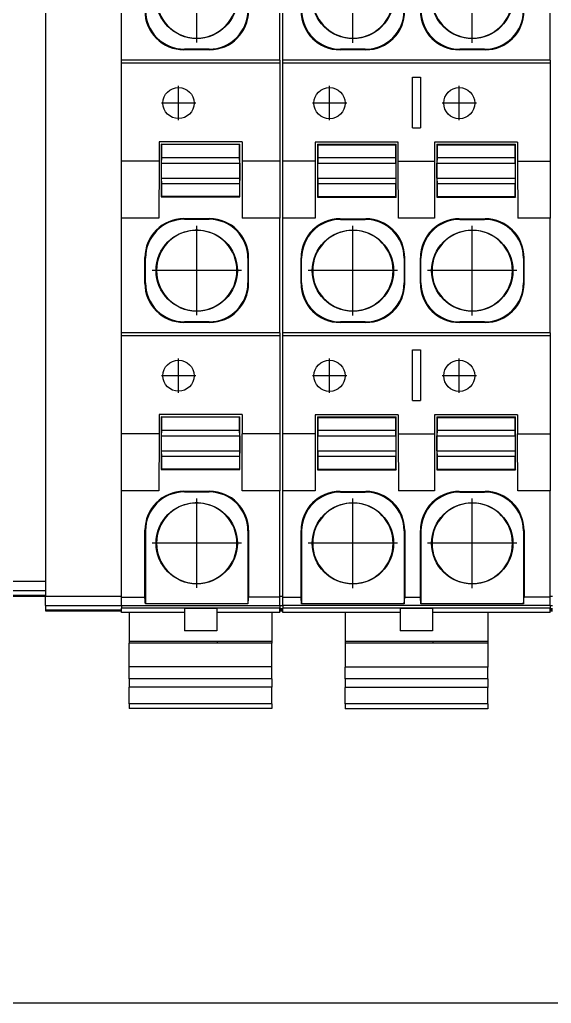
# Model space of a CAD drawing. Extents: x -2333 to 4564, y -5034 to 5704.
# Drawn here: x 3356.3 to 3429.3, y 2006.7 to 2141.7 of the extents above; entities that cross this region are included whole.
import ezdxf

# ---------------------------------------------------------------- set-up
doc = ezdxf.new("R2010")
doc.units = 0
doc.header["$LTSCALE"] = 10
doc.header["$MEASUREMENT"] = 0
doc.linetypes.add('DOT_CENTER', pattern=[14, 12, -1, 0, -1])
doc.layers.get('0').update_dxf_attribs({"linetype": 'CONTINUOUS'})
doc.layers.add('1', color=7, linetype='CONTINUOUS')
doc.layers.add('LEG', color=7, linetype='CONTINUOUS')

# ---------------------------------------------------------------- blocks, each defined once
blk = doc.blocks.new('FIBO-P-SP1_5-SINGLE-PWR__14', base_point=(-266.793, 141.366))
at = {"color": 7, "linetype": 'Continuous'}
for p, q in [((-231.293, 147.466), (-235.712, 147.466)), ((-231.293, 147.466), (-231.195, 147.466)), ((-231.293, 147.466), (-231.293, 141.366)), ((-231.195, 147.466), (-227.41, 147.466)), ((-231.195, 141.366), (-231.195, 147.466)), ((-227.41, 147.466), (-227.41, 146.016)), ((-227.41, 147.466), (-225.212, 147.466)), ((-225.212, 147.466), (-225.212, 146.023)), ((-220.793, 147.466), (-225.212, 147.466)), ((-220.793, 147.466), (-220.695, 147.466)), ((-220.793, 147.466), (-220.793, 141.366)), ((-220.695, 147.466), (-216.91, 147.466)), ((-220.695, 141.366), (-220.695, 147.466)), ((-216.91, 147.466), (-214.712, 147.466)), ((-216.91, 147.466), (-216.91, 146.016)), ((-210.615, 147.466), (-214.712, 147.466)), ((-214.712, 147.466), (-214.712, 146.023)), ((-210.293, 147.466), (-210.615, 147.466)), ((-210.615, 147.466), (-210.615, 146.264)), ((-210.293, 147.466), (-210.192, 147.466)), ((-210.293, 145.041), (-210.293, 147.466)), ((-210.029, 147.466), (-210.192, 147.466)), ((-210.029, 147.466), (-210.029, 145.041)), ((-210.029, 147.166), (-208.923, 147.166)), ((-208.923, 147.166), (-208.845, 147.166)), ((-207.928, 147.166), (-208.845, 147.166)), ((-208.845, 147.166), (-208.845, 141.666)), ((-207.476, 147.166), (-207.928, 147.166)), ((-207.476, 147.166), (-207.144, 147.166)), ((-206.512, 147.166), (-207.144, 147.166)), ((-206.512, 147.166), (-206.323, 147.166)), ((-206.323, 147.166), (-206.323, 141.666)), ((-222.696, 146.264), (-223.691, 146.264)), ((-223.668, 146.241), (-222.718, 146.241)), ((-213.191, 146.264), (-210.615, 146.264)), ((-213.168, 146.241), (-210.361, 146.241)), ((-210.361, 146.241), (-210.361, 142.291)), ((-228.143, 146.016), (-227.41, 146.016)), ((-228.143, 146.016), (-228.143, 142.816)), ((-228.057, 142.902), (-228.057, 145.93)), ((-228.043, 145.916), (-228.057, 145.93)), ((-226.029, 145.93), (-228.057, 145.93)), ((-228.043, 145.916), (-228.043, 142.916)), ((-227.543, 145.916), (-228.043, 145.916)), ((-227.331, 145.925), (-227.543, 145.916)), ((-227.543, 142.916), (-227.543, 145.916)), ((-227.41, 146.016), (-225.212, 146.023)), ((-227.331, 145.925), (-226.756, 145.925)), ((-227.331, 142.908), (-227.331, 145.925)), ((-226.756, 145.925), (-226.543, 145.916)), ((-226.756, 142.908), (-226.756, 145.925)), ((-226.543, 142.916), (-226.543, 145.916)), ((-226.543, 145.916), (-226.043, 145.916)), ((-226.029, 145.93), (-226.043, 145.916)), ((-226.043, 145.916), (-226.043, 142.916)), ((-226.029, 142.902), (-226.029, 145.93)), ((-217.643, 146.016), (-216.91, 146.016)), ((-217.643, 146.016), (-217.643, 142.816)), ((-215.529, 145.93), (-217.557, 145.93)), ((-217.543, 145.916), (-217.557, 145.93)), ((-217.557, 142.902), (-217.557, 145.93)), ((-217.543, 145.916), (-217.543, 142.916)), ((-217.043, 145.916), (-217.543, 145.916)), ((-216.831, 145.925), (-217.043, 145.916)), ((-217.043, 142.916), (-217.043, 145.916)), ((-214.712, 146.023), (-216.91, 146.016)), ((-216.831, 142.908), (-216.831, 145.925)), ((-216.831, 145.925), (-216.256, 145.925)), ((-216.256, 142.908), (-216.256, 145.925)), ((-216.256, 145.925), (-216.043, 145.916)), ((-216.043, 142.916), (-216.043, 145.916)), ((-216.043, 145.916), (-215.543, 145.916)), ((-215.529, 145.93), (-215.543, 145.916)), ((-215.543, 145.916), (-215.543, 142.916)), ((-215.529, 142.902), (-215.529, 145.93)), ((-231.718, 144.741), (-231.718, 143.791)), ((-231.696, 144.764), (-231.696, 143.769)), ((-225.191, 143.769), (-225.191, 144.764)), ((-225.168, 143.791), (-225.168, 144.741)), ((-221.218, 144.741), (-221.218, 143.791)), ((-221.196, 144.764), (-221.196, 143.769)), ((-214.691, 143.769), (-214.691, 144.764)), ((-214.668, 143.791), (-214.668, 144.741)), ((-210.293, 143.791), (-210.293, 145.041)), ((-210.181, 145.041), (-210.029, 145.041)), ((-210.029, 145.041), (-209.319, 145.041)), ((-209.319, 145.041), (-209.319, 143.791)), ((-232.147, 144.156), (-232.147, 144.376)), ((-224.739, 144.376), (-224.739, 144.156)), ((-221.647, 144.156), (-221.647, 144.376)), ((-214.239, 144.376), (-214.239, 144.156)), ((-211.147, 144.156), (-211.147, 144.376)), ((-210.293, 141.366), (-210.293, 143.791)), ((-210.181, 143.791), (-210.029, 143.791)), ((-210.029, 143.791), (-209.319, 143.791)), ((-210.029, 143.791), (-210.029, 141.366)), ((-228.143, 142.816), (-227.41, 142.816)), ((-228.043, 142.916), (-228.057, 142.902)), ((-228.057, 142.902), (-226.029, 142.902)), ((-227.543, 142.916), (-228.043, 142.916)), ((-227.331, 142.908), (-227.543, 142.916)), ((-227.41, 142.816), (-227.41, 141.366)), ((-227.41, 142.816), (-225.212, 142.809)), ((-226.756, 142.908), (-227.331, 142.908)), ((-226.543, 142.916), (-226.756, 142.908)), ((-226.043, 142.916), (-226.543, 142.916)), ((-226.043, 142.916), (-226.029, 142.902)), ((-225.212, 142.809), (-225.212, 141.366)), ((-217.643, 142.816), (-216.91, 142.816)), ((-217.543, 142.916), (-217.557, 142.902)), ((-217.557, 142.902), (-215.529, 142.902)), ((-217.043, 142.916), (-217.543, 142.916)), ((-216.831, 142.908), (-217.043, 142.916)), ((-216.91, 142.816), (-214.712, 142.809)), ((-216.91, 142.816), (-216.91, 141.366)), ((-216.256, 142.908), (-216.831, 142.908)), ((-216.043, 142.916), (-216.256, 142.908)), ((-215.543, 142.916), (-216.043, 142.916)), ((-215.543, 142.916), (-215.529, 142.902)), ((-214.712, 142.809), (-214.712, 141.366)), ((-222.696, 142.269), (-223.691, 142.269)), ((-222.718, 142.291), (-223.668, 142.291)), ((-210.615, 142.269), (-213.191, 142.269)), ((-213.168, 142.291), (-210.361, 142.291)), ((-210.615, 141.366), (-210.615, 142.269)), ((-231.293, 141.366), (-235.712, 141.366)), ((-231.195, 141.366), (-231.293, 141.366)), ((-227.41, 141.366), (-231.195, 141.366)), ((-225.212, 141.366), (-227.41, 141.366)), ((-220.793, 141.366), (-225.212, 141.366)), ((-220.695, 141.366), (-220.793, 141.366)), ((-216.91, 141.366), (-220.695, 141.366)), ((-214.712, 141.366), (-216.91, 141.366)), ((-210.615, 141.366), (-214.712, 141.366)), ((-210.293, 141.366), (-210.615, 141.366)), ((-210.293, 141.366), (-210.192, 141.366)), ((-210.029, 141.366), (-210.192, 141.366)), ((-210.029, 141.666), (-208.923, 141.666)), ((-208.923, 141.666), (-208.845, 141.666)), ((-207.928, 141.666), (-208.845, 141.666)), ((-207.476, 141.666), (-207.928, 141.666)), ((-207.476, 141.666), (-207.144, 141.666)), ((-206.512, 141.666), (-207.144, 141.666)), ((-206.512, 141.666), (-206.323, 141.666))]:
    blk.add_line(p, q, dxfattribs=at)
at = {"color": 2, "linetype": 'Continuous'}
for p, q in [((-210.192, 147.466), (-210.192, 141.366)), ((-207.928, 147.166), (-207.928, 141.666)), ((-207.476, 147.166), (-207.476, 141.666)), ((-207.144, 147.166), (-207.144, 141.666)), ((-206.512, 147.166), (-206.512, 141.666)), ((-223.668, 146.241), (-223.691, 146.264)), ((-222.718, 146.241), (-222.696, 146.264)), ((-213.191, 146.264), (-213.168, 146.241)), ((-231.696, 144.764), (-231.718, 144.741)), ((-225.168, 144.741), (-225.191, 144.764)), ((-221.218, 144.741), (-221.196, 144.764)), ((-214.691, 144.764), (-214.668, 144.741)), ((-210.181, 145.041), (-210.181, 143.791)), ((-208.845, 145.066), (-208.923, 145.066)), ((-231.718, 143.791), (-231.696, 143.769)), ((-225.168, 143.791), (-225.191, 143.769)), ((-221.218, 143.791), (-221.196, 143.769)), ((-214.668, 143.791), (-214.691, 143.769)), ((-223.668, 142.291), (-223.691, 142.269)), ((-222.718, 142.291), (-222.696, 142.269)), ((-213.168, 142.291), (-213.191, 142.269))]:
    blk.add_line(p, q, dxfattribs=at)
at = {"color": 7, "linetype": 'Continuous'}
for centre, radius in [((-233.693, 144.266), 1.567), ((-223.193, 144.266), 1.567), ((-212.693, 144.266), 1.567), ((-229.643, 143.566), 0.6), ((-219.143, 143.566), 0.6)]:
    blk.add_circle(centre, radius, dxfattribs=at)
for centre, radius, start, end in [((-233.218, 144.741), 1.5, 0, 90), ((-233.196, 144.764), 1.5, 0, 90), ((-223.691, 144.764), 1.5, 90, 180), ((-223.668, 144.741), 1.5, 90, 180), ((-222.718, 144.741), 1.5, 0, 90), ((-222.696, 144.764), 1.5, 0, 90), ((-213.191, 144.764), 1.5, 90, 180), ((-213.168, 144.741), 1.5, 90, 180), ((-233.693, 144.266), 1.55, 4.0694, 175.9306), ((-223.193, 144.266), 1.55, 4.0694, 175.9306), ((-212.693, 144.266), 1.55, 4.0694, 175.9306), ((-233.665, 144.266), 1.522, 355.8545, 4.1455), ((-223.222, 144.266), 1.522, 175.8545, 184.1455), ((-223.165, 144.266), 1.522, 355.8545, 4.1455), ((-212.722, 144.266), 1.522, 175.8545, 184.1455), ((-212.665, 144.266), 1.522, 355.8545, 4.1455), ((-233.693, 144.266), 1.55, 184.0694, 355.9306), ((-223.193, 144.266), 1.55, 184.0694, 355.9306), ((-212.693, 144.266), 1.55, 184.0694, 355.9306), ((-233.218, 143.791), 1.5, 270, 0), ((-233.196, 143.769), 1.5, 270, 0), ((-223.691, 143.769), 1.5, 180, 270), ((-223.668, 143.791), 1.5, 180, 270), ((-222.718, 143.791), 1.5, 270, 0), ((-222.696, 143.769), 1.5, 270, 0), ((-213.191, 143.769), 1.5, 180, 270), ((-213.168, 143.791), 1.5, 180, 270)]:
    blk.add_arc(centre, radius, start, end, dxfattribs=at)
at = {"color": 2, "linetype": 'Continuous'}
for points in [[(-208.923, 145.066), (-208.923, 145.591), (-208.923, 146.116), (-208.923, 146.641), (-208.923, 147.166)], [(-208.923, 141.666), (-208.923, 142.516), (-208.923, 143.366), (-208.923, 144.216), (-208.923, 145.066)]]:
    blk.add_spline(points, degree=3, dxfattribs=at)
at = {"color": 7, "linetype": 'Continuous'}
for points in [[(-210.361, 146.241), (-210.466, 146.253), (-210.615, 146.264)], [(-210.361, 142.291), (-210.466, 142.28), (-210.615, 142.269)]]:
    blk.add_spline(points, degree=3, dxfattribs=at)
at = {"layer": '1', "color": 2, "linetype": 'DOT_CENTER'}
for p, q in [((-223.193, 145.99), (-223.193, 142.543)), ((-212.693, 145.99), (-212.693, 142.543)), ((-231.97, 144.266), (-235.417, 144.266)), ((-229.643, 144.226), (-229.643, 142.906)), ((-221.47, 144.266), (-224.917, 144.266)), ((-219.143, 144.226), (-219.143, 142.906)), ((-210.97, 144.266), (-214.417, 144.266)), ((-228.983, 143.566), (-230.303, 143.566)), ((-218.483, 143.566), (-219.803, 143.566))]:
    blk.add_line(p, q, dxfattribs=at)
blk = doc.blocks.new('FIBO-F-1KF__13', base_point=(-332.493, 138.437))
at = {"color": 7, "linetype": 'Continuous'}
for p, q in [((-210.653, 157.887), (-210.653, 157.987)), ((-210.293, 157.887), (-210.293, 157.987)), ((-210.18, 157.887), (-210.18, 157.987)), ((-210.093, 157.887), (-210.093, 157.987)), ((-210.653, 147.466), (-210.653, 147.587)), ((-210.293, 147.466), (-210.293, 147.587)), ((-210.293, 145.041), (-210.293, 147.466)), ((-210.18, 147.466), (-210.18, 147.587)), ((-210.093, 147.466), (-210.093, 147.587)), ((-210.293, 143.791), (-210.293, 145.041)), ((-210.293, 141.366), (-210.293, 143.791)), ((-210.653, 138.437), (-210.653, 141.366)), ((-210.293, 138.437), (-210.293, 141.366)), ((-210.093, 138.437), (-210.093, 141.366)), ((-331.934, 138.437), (-210.653, 138.437)), ((-210.293, 138.437), (-210.653, 138.437)), ((-210.293, 138.437), (-210.132, 138.437)), ((-210.132, 138.437), (-210.093, 138.437))]:
    blk.add_line(p, q, dxfattribs=at)
at = {"color": 2, "linetype": 'Continuous'}
for p, q in [((-210.132, 157.887), (-210.132, 157.987)), ((-210.132, 147.466), (-210.132, 147.587)), ((-210.132, 138.437), (-210.132, 141.366))]:
    blk.add_line(p, q, dxfattribs=at)
blk = doc.blocks.new('FIBO-P-SP-TWIN-_____10', base_point=(-265.446, 176.943))
at = {"color": 7, "linetype": 'Continuous'}
for p, q in [((-229.946, 187.243), (-234.365, 187.243)), ((-229.946, 187.243), (-229.848, 187.243)), ((-229.946, 187.243), (-229.946, 176.943)), ((-229.848, 187.243), (-226.063, 187.243)), ((-229.848, 176.943), (-229.848, 187.243)), ((-226.063, 187.243), (-223.865, 187.243)), ((-226.063, 185.993), (-226.063, 187.243)), ((-223.865, 187.243), (-223.865, 186)), ((-219.446, 187.243), (-223.865, 187.243)), ((-219.446, 187.243), (-219.348, 187.243)), ((-219.446, 187.243), (-219.446, 176.943)), ((-219.348, 187.243), (-215.563, 187.243)), ((-219.348, 176.943), (-219.348, 187.243)), ((-215.563, 187.243), (-213.365, 187.243)), ((-215.563, 185.993), (-215.563, 187.243)), ((-209.268, 187.243), (-213.365, 187.243)), ((-213.365, 187.243), (-213.365, 186)), ((-209.268, 187.243), (-209.268, 186.241)), ((-208.946, 187.243), (-209.268, 187.243)), ((-208.946, 187.243), (-208.844, 187.243)), ((-208.946, 187.243), (-208.946, 176.943)), ((-208.682, 187.243), (-208.844, 187.243)), ((-208.682, 187.243), (-208.682, 182.718)), ((-226.796, 185.993), (-226.796, 182.793)), ((-226.796, 185.993), (-226.063, 185.993)), ((-226.063, 185.993), (-223.865, 186)), ((-221.348, 186.241), (-222.344, 186.241)), ((-222.321, 186.218), (-221.371, 186.218)), ((-216.296, 185.993), (-215.563, 185.993)), ((-216.296, 185.993), (-216.296, 182.793)), ((-213.365, 186), (-215.563, 185.993)), ((-211.844, 186.241), (-209.268, 186.241)), ((-211.821, 186.218), (-209.014, 186.218)), ((-209.014, 186.218), (-209.014, 182.268)), ((-226.71, 182.879), (-226.71, 185.908)), ((-224.681, 185.908), (-226.71, 185.908)), ((-226.696, 185.893), (-226.71, 185.908)), ((-226.696, 182.893), (-226.696, 185.893)), ((-226.196, 185.893), (-226.696, 185.893)), ((-225.983, 185.902), (-226.196, 185.893)), ((-226.196, 185.893), (-226.196, 182.893)), ((-225.983, 182.885), (-225.983, 185.902)), ((-225.983, 185.902), (-225.408, 185.902)), ((-225.408, 182.885), (-225.408, 185.902)), ((-225.408, 185.902), (-225.196, 185.893)), ((-225.196, 182.893), (-225.196, 185.893)), ((-224.696, 185.893), (-225.196, 185.893)), ((-224.696, 185.893), (-224.681, 185.908)), ((-224.696, 182.893), (-224.696, 185.893)), ((-224.681, 182.879), (-224.681, 185.908)), ((-214.181, 185.908), (-216.21, 185.908)), ((-216.21, 182.879), (-216.21, 185.908)), ((-216.196, 185.893), (-216.21, 185.908)), ((-216.196, 182.893), (-216.196, 185.893)), ((-215.696, 185.893), (-216.196, 185.893)), ((-215.483, 185.902), (-215.696, 185.893)), ((-215.696, 185.893), (-215.696, 182.893)), ((-215.483, 182.885), (-215.483, 185.902)), ((-215.483, 185.902), (-214.908, 185.902)), ((-214.908, 182.885), (-214.908, 185.902)), ((-214.908, 185.902), (-214.696, 185.893)), ((-214.196, 185.893), (-214.696, 185.893)), ((-214.696, 182.893), (-214.696, 185.893)), ((-214.196, 185.893), (-214.181, 185.908)), ((-214.196, 182.893), (-214.196, 185.893)), ((-214.181, 182.879), (-214.181, 185.908)), ((-230.371, 184.718), (-230.371, 183.768)), ((-230.348, 184.741), (-230.348, 183.745)), ((-223.844, 183.745), (-223.844, 184.741)), ((-223.821, 183.768), (-223.821, 184.718)), ((-219.871, 184.718), (-219.871, 183.768)), ((-219.848, 184.741), (-219.848, 183.745)), ((-213.344, 183.745), (-213.344, 184.741)), ((-213.321, 183.768), (-213.321, 184.718)), ((-208.682, 184.843), (-207.576, 184.843)), ((-207.576, 184.843), (-207.498, 184.843)), ((-207.498, 184.843), (-206.58, 184.843)), ((-207.498, 184.843), (-207.498, 179.343)), ((-206.128, 184.843), (-206.58, 184.843)), ((-206.128, 184.843), (-205.796, 184.843)), ((-205.164, 184.843), (-205.796, 184.843)), ((-205.164, 184.843), (-204.975, 184.843)), ((-204.975, 184.843), (-204.975, 179.343)), ((-230.8, 184.133), (-230.8, 184.353)), ((-223.392, 184.353), (-223.392, 184.133)), ((-220.3, 184.133), (-220.3, 184.353)), ((-212.892, 184.353), (-212.892, 184.133)), ((-209.8, 184.133), (-209.8, 184.353)), ((-226.796, 182.793), (-226.063, 182.793)), ((-226.71, 182.879), (-226.696, 182.893)), ((-226.71, 182.879), (-224.681, 182.879)), ((-226.696, 182.893), (-226.196, 182.893)), ((-226.196, 182.893), (-225.983, 182.885)), ((-226.063, 181.393), (-226.063, 182.793)), ((-226.063, 182.793), (-223.865, 182.786)), ((-225.408, 182.885), (-225.983, 182.885)), ((-225.408, 182.885), (-225.196, 182.893)), ((-225.196, 182.893), (-224.696, 182.893)), ((-224.696, 182.893), (-224.681, 182.879)), ((-223.865, 182.786), (-223.865, 181.4)), ((-216.296, 182.793), (-215.563, 182.793)), ((-216.21, 182.879), (-216.196, 182.893)), ((-216.21, 182.879), (-214.181, 182.879)), ((-216.196, 182.893), (-215.696, 182.893)), ((-215.696, 182.893), (-215.483, 182.885)), ((-215.563, 182.793), (-213.365, 182.786)), ((-215.563, 181.393), (-215.563, 182.793)), ((-214.908, 182.885), (-215.483, 182.885)), ((-214.908, 182.885), (-214.696, 182.893)), ((-214.696, 182.893), (-214.196, 182.893)), ((-214.196, 182.893), (-214.181, 182.879)), ((-213.365, 182.786), (-213.365, 181.4)), ((-208.834, 182.718), (-208.682, 182.718)), ((-208.682, 182.718), (-207.971, 182.718)), ((-207.971, 182.718), (-207.971, 181.468)), ((-229.296, 182.243), (-227.346, 182.243)), ((-229.296, 181.943), (-229.296, 182.243)), ((-227.346, 181.943), (-227.346, 182.243)), ((-221.348, 182.245), (-222.344, 182.245)), ((-221.371, 182.268), (-222.321, 182.268)), ((-218.796, 182.243), (-216.846, 182.243)), ((-218.796, 181.943), (-218.796, 182.243)), ((-216.846, 181.943), (-216.846, 182.243)), ((-209.268, 182.246), (-211.844, 182.245)), ((-211.821, 182.268), (-209.014, 182.268)), ((-209.268, 181.641), (-209.268, 182.246)), ((-227.346, 181.943), (-229.296, 181.943)), ((-216.846, 181.943), (-218.796, 181.943)), ((-221.348, 181.641), (-222.344, 181.641)), ((-222.321, 181.618), (-221.371, 181.618)), ((-211.844, 181.641), (-209.268, 181.641)), ((-211.821, 181.618), (-209.014, 181.618)), ((-209.014, 181.618), (-209.014, 177.668)), ((-208.834, 181.468), (-208.682, 181.468)), ((-208.682, 181.468), (-207.971, 181.468)), ((-208.682, 181.468), (-208.682, 176.943)), ((-226.796, 181.393), (-226.796, 178.193)), ((-226.063, 181.393), (-226.796, 181.393)), ((-224.681, 181.308), (-226.71, 181.308)), ((-226.71, 178.279), (-226.71, 181.308)), ((-226.696, 181.293), (-226.71, 181.308)), ((-226.696, 178.293), (-226.696, 181.293)), ((-226.196, 181.293), (-226.696, 181.293)), ((-225.983, 181.302), (-226.196, 181.293)), ((-226.196, 181.293), (-226.196, 178.293)), ((-223.865, 181.4), (-226.063, 181.393)), ((-225.983, 181.302), (-225.408, 181.302)), ((-225.983, 178.285), (-225.983, 181.302)), ((-225.408, 181.302), (-225.196, 181.293)), ((-225.408, 178.285), (-225.408, 181.302)), ((-225.196, 178.293), (-225.196, 181.293)), ((-224.696, 181.293), (-225.196, 181.293)), ((-224.696, 181.293), (-224.681, 181.308)), ((-224.696, 178.293), (-224.696, 181.293)), ((-224.681, 178.279), (-224.681, 181.308)), ((-216.296, 181.393), (-215.563, 181.393)), ((-216.296, 181.393), (-216.296, 178.193)), ((-214.181, 181.308), (-216.21, 181.308)), ((-216.21, 178.279), (-216.21, 181.308)), ((-216.196, 181.293), (-216.21, 181.308)), ((-215.696, 181.293), (-216.196, 181.293)), ((-216.196, 178.293), (-216.196, 181.293)), ((-215.483, 181.302), (-215.696, 181.293)), ((-215.696, 181.293), (-215.696, 178.293)), ((-215.563, 181.393), (-213.365, 181.4)), ((-215.483, 178.285), (-215.483, 181.302)), ((-215.483, 181.302), (-214.908, 181.302)), ((-214.908, 178.285), (-214.908, 181.302)), ((-214.908, 181.302), (-214.696, 181.293)), ((-214.196, 181.293), (-214.696, 181.293)), ((-214.696, 178.293), (-214.696, 181.293)), ((-214.196, 181.293), (-214.181, 181.308)), ((-214.196, 178.293), (-214.196, 181.293)), ((-214.181, 178.279), (-214.181, 181.308)), ((-230.371, 180.118), (-230.371, 179.168)), ((-230.348, 180.141), (-230.348, 179.145)), ((-223.844, 179.145), (-223.844, 180.141)), ((-223.821, 179.168), (-223.821, 180.118)), ((-219.871, 180.118), (-219.871, 179.168)), ((-219.848, 180.141), (-219.848, 179.145)), ((-213.344, 179.145), (-213.344, 180.141)), ((-213.321, 179.168), (-213.321, 180.118)), ((-230.8, 179.533), (-230.8, 179.753)), ((-223.392, 179.753), (-223.392, 179.533)), ((-220.3, 179.533), (-220.3, 179.753)), ((-212.892, 179.753), (-212.892, 179.533)), ((-209.8, 179.533), (-209.8, 179.753)), ((-208.682, 179.343), (-207.576, 179.343)), ((-207.576, 179.343), (-207.498, 179.343)), ((-207.498, 179.343), (-206.58, 179.343)), ((-206.128, 179.343), (-206.58, 179.343)), ((-206.128, 179.343), (-205.796, 179.343)), ((-205.164, 179.343), (-205.796, 179.343)), ((-205.164, 179.343), (-204.975, 179.343)), ((-226.796, 178.193), (-226.063, 178.193)), ((-226.71, 178.279), (-226.696, 178.293)), ((-226.71, 178.279), (-224.681, 178.279)), ((-226.696, 178.293), (-226.196, 178.293)), ((-226.196, 178.293), (-225.983, 178.285)), ((-226.063, 178.193), (-226.063, 176.943)), ((-226.063, 178.193), (-223.865, 178.186)), ((-225.408, 178.285), (-225.983, 178.285)), ((-225.408, 178.285), (-225.196, 178.293)), ((-225.196, 178.293), (-224.696, 178.293)), ((-224.696, 178.293), (-224.681, 178.279)), ((-223.865, 178.186), (-223.865, 176.943)), ((-216.296, 178.193), (-215.563, 178.193)), ((-216.21, 178.279), (-216.196, 178.293)), ((-216.21, 178.279), (-214.181, 178.279)), ((-216.196, 178.293), (-215.696, 178.293)), ((-215.696, 178.293), (-215.483, 178.285)), ((-215.563, 178.193), (-213.365, 178.186)), ((-215.563, 178.193), (-215.563, 176.943)), ((-214.908, 178.285), (-215.483, 178.285)), ((-214.908, 178.285), (-214.696, 178.293)), ((-214.696, 178.293), (-214.196, 178.293)), ((-214.196, 178.293), (-214.181, 178.279)), ((-213.365, 178.186), (-213.365, 176.943)), ((-221.371, 177.668), (-222.321, 177.668)), ((-211.821, 177.668), (-209.014, 177.668)), ((-221.348, 177.645), (-222.344, 177.645)), ((-209.268, 177.646), (-211.844, 177.645)), ((-209.268, 176.943), (-209.268, 177.646)), ((-229.946, 176.943), (-234.365, 176.943)), ((-229.848, 176.943), (-229.946, 176.943)), ((-226.063, 176.943), (-229.848, 176.943)), ((-223.865, 176.943), (-226.063, 176.943)), ((-219.446, 176.943), (-223.865, 176.943)), ((-219.348, 176.943), (-219.446, 176.943)), ((-215.563, 176.943), (-219.348, 176.943)), ((-213.365, 176.943), (-215.563, 176.943)), ((-209.268, 176.943), (-213.365, 176.943)), ((-208.946, 176.943), (-209.268, 176.943)), ((-208.946, 176.943), (-208.844, 176.943)), ((-208.682, 176.943), (-208.844, 176.943))]:
    blk.add_line(p, q, dxfattribs=at)
at = {"color": 2, "linetype": 'Continuous'}
for p, q in [((-208.844, 187.243), (-208.844, 176.943)), ((-222.321, 186.218), (-222.344, 186.241)), ((-221.371, 186.218), (-221.348, 186.241)), ((-211.844, 186.241), (-211.821, 186.218)), ((-230.348, 184.741), (-230.371, 184.718)), ((-223.821, 184.718), (-223.844, 184.741)), ((-219.871, 184.718), (-219.848, 184.741)), ((-213.344, 184.741), (-213.321, 184.718)), ((-206.58, 184.843), (-206.58, 179.343)), ((-206.128, 184.843), (-206.128, 179.343)), ((-205.796, 184.843), (-205.796, 179.343)), ((-205.164, 184.843), (-205.164, 179.343)), ((-230.371, 183.768), (-230.348, 183.745)), ((-223.821, 183.768), (-223.844, 183.745)), ((-219.871, 183.768), (-219.848, 183.745)), ((-213.321, 183.768), (-213.344, 183.745)), ((-208.834, 182.718), (-208.834, 181.468)), ((-207.498, 182.743), (-207.576, 182.743)), ((-222.321, 182.268), (-222.344, 182.245)), ((-221.371, 182.268), (-221.348, 182.245)), ((-211.821, 182.268), (-211.844, 182.245)), ((-222.321, 181.618), (-222.344, 181.641)), ((-221.371, 181.618), (-221.348, 181.641)), ((-211.821, 181.618), (-211.844, 181.641)), ((-230.348, 180.141), (-230.371, 180.118)), ((-223.821, 180.118), (-223.844, 180.141)), ((-219.871, 180.118), (-219.848, 180.141)), ((-213.321, 180.118), (-213.344, 180.141)), ((-230.371, 179.168), (-230.348, 179.145)), ((-223.821, 179.168), (-223.844, 179.145)), ((-219.871, 179.168), (-219.848, 179.145)), ((-213.321, 179.168), (-213.344, 179.145)), ((-222.321, 177.668), (-222.344, 177.645)), ((-221.371, 177.668), (-221.348, 177.645)), ((-211.821, 177.668), (-211.844, 177.645))]:
    blk.add_line(p, q, dxfattribs=at)
at = {"color": 7, "linetype": 'Continuous'}
for centre, radius in [((-232.346, 184.243), 1.567), ((-221.846, 184.243), 1.567), ((-211.346, 184.243), 1.567), ((-228.296, 183.743), 0.6), ((-217.796, 183.743), 0.6), ((-232.346, 179.643), 1.567), ((-221.846, 179.643), 1.567), ((-211.346, 179.643), 1.567), ((-228.296, 178.743), 0.6), ((-217.796, 178.743), 0.6)]:
    blk.add_circle(centre, radius, dxfattribs=at)
for centre, radius, start, end in [((-231.871, 184.718), 1.5, 0.0044, 89.9956), ((-231.848, 184.741), 1.5, 0.0044, 89.9956), ((-222.343, 184.741), 1.5, 90.0044, 179.9956), ((-222.321, 184.718), 1.5, 90.0044, 179.9956), ((-221.371, 184.718), 1.5, 0.0044, 89.9956), ((-221.348, 184.741), 1.5, 0.0044, 89.9956), ((-211.843, 184.741), 1.5, 90.0044, 179.9956), ((-211.821, 184.718), 1.5, 90.0044, 179.9956), ((-232.346, 184.243), 1.55, 4.0694, 175.9306), ((-221.846, 184.243), 1.55, 4.0694, 175.9306), ((-211.346, 184.243), 1.55, 4.0694, 175.9306), ((-232.346, 184.243), 1.55, 184.0694, 355.9306), ((-232.317, 184.243), 1.522, 355.8545, 4.1455), ((-221.874, 184.243), 1.522, 175.8545, 184.1455), ((-221.846, 184.243), 1.55, 184.0694, 355.9306), ((-221.817, 184.243), 1.522, 355.8545, 4.1455), ((-211.374, 184.243), 1.522, 175.8545, 184.1455), ((-211.346, 184.243), 1.55, 184.0694, 355.9306), ((-211.317, 184.243), 1.522, 355.8545, 4.1455), ((-231.871, 183.768), 1.5, 270.0044, 359.9956), ((-231.848, 183.746), 1.5, 270.0044, 359.9956), ((-222.343, 183.746), 1.5, 180.0044, 269.9956), ((-222.321, 183.768), 1.5, 180.0044, 269.9956), ((-221.371, 183.768), 1.5, 270.0044, 359.9956), ((-221.348, 183.746), 1.5, 270.0044, 359.9956), ((-211.843, 183.746), 1.5, 180.0044, 269.9956), ((-211.821, 183.768), 1.5, 180.0044, 269.9956), ((-231.871, 180.118), 1.5, 0.0044, 89.9956), ((-231.848, 180.141), 1.5, 0.0044, 89.9956), ((-222.343, 180.141), 1.5, 90.0044, 179.9956), ((-222.321, 180.118), 1.5, 90.0044, 179.9956), ((-221.371, 180.118), 1.5, 0.0044, 89.9956), ((-221.348, 180.141), 1.5, 0.0044, 89.9956), ((-211.843, 180.141), 1.5, 90.0044, 179.9956), ((-211.821, 180.118), 1.5, 90.0044, 179.9956), ((-232.346, 179.643), 1.55, 4.0694, 175.9306), ((-221.846, 179.643), 1.55, 4.0694, 175.9306), ((-211.346, 179.643), 1.55, 4.0694, 175.9306), ((-232.317, 179.643), 1.522, 355.8545, 4.1455), ((-221.874, 179.643), 1.522, 175.8545, 184.1455), ((-221.817, 179.643), 1.522, 355.8545, 4.1455), ((-211.374, 179.643), 1.522, 175.8545, 184.1455), ((-211.317, 179.643), 1.522, 355.8545, 4.1455), ((-232.346, 179.643), 1.55, 184.0694, 355.9306), ((-231.871, 179.168), 1.5, 270.0044, 359.9956), ((-222.321, 179.168), 1.5, 180.0044, 269.9956), ((-221.846, 179.643), 1.55, 184.0694, 355.9306), ((-221.371, 179.168), 1.5, 270.0044, 359.9956), ((-211.821, 179.168), 1.5, 180.0044, 269.9956), ((-211.346, 179.643), 1.55, 184.0694, 355.9306), ((-231.848, 179.146), 1.5, 270.0044, 359.9956), ((-222.343, 179.146), 1.5, 180.0044, 269.9956), ((-221.348, 179.146), 1.5, 270.0044, 359.9956), ((-211.843, 179.146), 1.5, 180.0044, 269.9956)]:
    blk.add_arc(centre, radius, start, end, dxfattribs=at)
for points in [[(-209.014, 186.218), (-209.119, 186.23), (-209.268, 186.241)], [(-209.014, 182.268), (-209.119, 182.257), (-209.268, 182.246)], [(-209.014, 181.618), (-209.119, 181.63), (-209.268, 181.641)], [(-209.014, 177.668), (-209.119, 177.657), (-209.268, 177.646)]]:
    blk.add_spline(points, degree=3, dxfattribs=at)
at = {"color": 2, "linetype": 'Continuous'}
for points in [[(-207.576, 182.743), (-207.576, 183.268), (-207.576, 183.793), (-207.576, 184.318), (-207.576, 184.843)], [(-207.576, 179.343), (-207.576, 180.193), (-207.576, 181.043), (-207.576, 181.893), (-207.576, 182.743)]]:
    blk.add_spline(points, degree=3, dxfattribs=at)
at = {"layer": '1', "color": 2, "linetype": 'DOT_CENTER'}
for p, q in [((-221.846, 185.967), (-221.846, 182.52)), ((-211.346, 185.967), (-211.346, 182.52)), ((-230.622, 184.243), (-234.069, 184.243)), ((-228.296, 184.403), (-228.296, 183.083)), ((-220.122, 184.243), (-223.569, 184.243)), ((-217.796, 184.403), (-217.796, 183.083)), ((-209.622, 184.243), (-213.069, 184.243)), ((-227.636, 183.743), (-228.956, 183.743)), ((-217.136, 183.743), (-218.456, 183.743)), ((-221.846, 181.367), (-221.846, 177.92)), ((-211.346, 181.367), (-211.346, 177.92)), ((-230.622, 179.643), (-234.069, 179.643)), ((-220.122, 179.643), (-223.569, 179.643)), ((-209.622, 179.643), (-213.069, 179.643)), ((-228.296, 179.403), (-228.296, 178.083)), ((-217.796, 179.403), (-217.796, 178.083)), ((-227.636, 178.743), (-228.956, 178.743)), ((-217.136, 178.743), (-218.456, 178.743))]:
    blk.add_line(p, q, dxfattribs=at)
blk = doc.blocks.new('FIBO-FH-2KF__11', base_point=(91.057, 1615.893))
at = {"color": 7, "linetype": 'Continuous'}
for p, q in [((91.057, 1619.943), (91.057, 1615.893)), ((91.257, 1615.893), (91.257, 1619.943)), ((91.617, 1615.893), (91.617, 1619.943)), ((91.096, 1615.893), (91.057, 1615.893)), ((91.257, 1615.893), (91.096, 1615.893)), ((91.617, 1615.893), (91.257, 1615.893)), ((212.897, 1615.893), (91.617, 1615.893))]:
    blk.add_line(p, q, dxfattribs=at)
at = {"color": 2, "linetype": 'Continuous'}
blk.add_line((91.096, 1619.943), (91.096, 1615.893), dxfattribs=at)

msp = doc.modelspace()

# ---------------------------------------------------------------- linework, layer by layer
at = {"layer": 'LEG', "color": 0, "lineweight": -2}
msp.add_line((3765.59795, 2006.74577), (2577.59795, 2006.74577), dxfattribs=at)
msp.add_line((3765.59795, 2006.74577), (2577.59795, 2006.74577), dxfattribs=at)

# ---------------------------------------------------------------- block references
at = {"xscale": 3.564, "yscale": 3.564, "zscale": 3.564}
for name, p, rotation in [('FIBO-FH-2KF__11', (3359.81141, 2062.6224), 90), ('FIBO-F-1KF__13', (3359.81141, 2496.86132), 270), ('FIBO-P-SP1_5-SINGLE-PWR__14', (3370.25188, 2262.70652), 270), ('FIBO-P-SP-TWIN-_____10', (3392.42201, 2262.6935), 270)]:
    msp.add_blockref(name, p, dxfattribs=dict(at, rotation=rotation))

doc.saveas('drawing.dxf')
